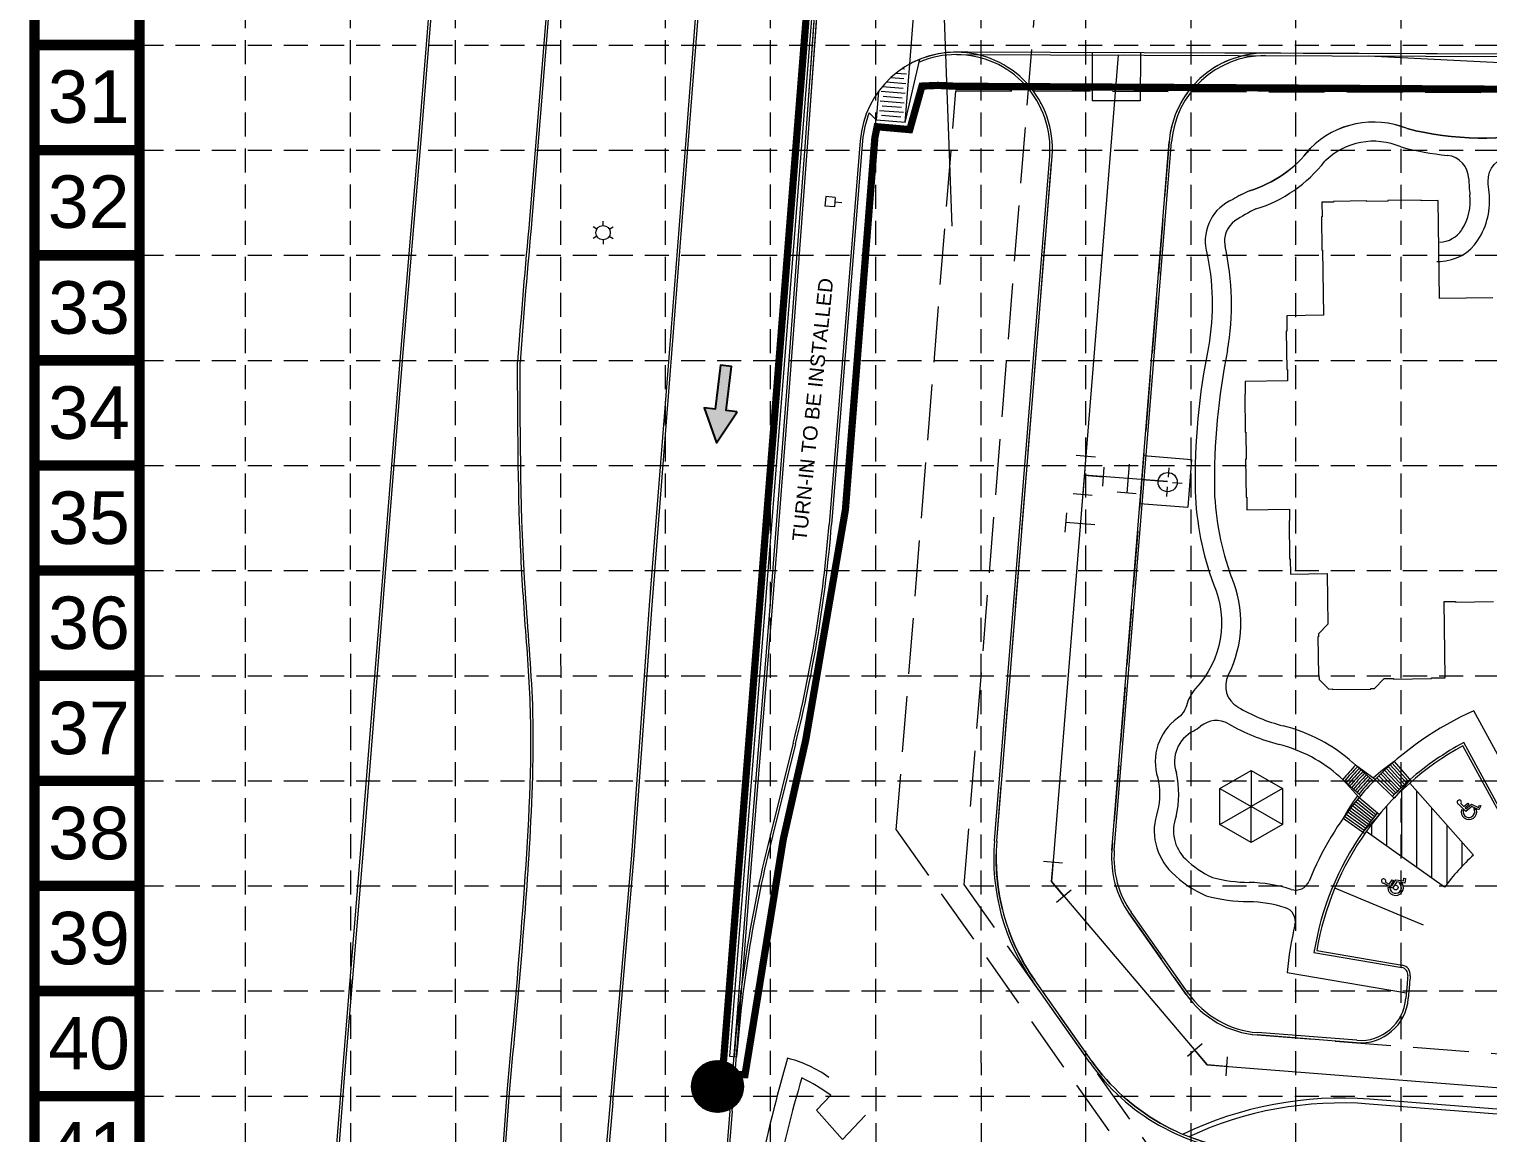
# Model space of a CAD drawing. Header units: feet. Extents: x 2476148 to 2477024, y 7088332 to 7089732.
# Drawn here: x 2476148.4 to 2476451.5, y 7088828 to 7089057.3 of the extents above; entities that cross this region are included whole.
import ezdxf
from ezdxf.enums import TextEntityAlignment as Align

# ---------------------------------------------------------------- set-up
doc = ezdxf.new("R2010")
doc.units = ezdxf.units.FT
doc.header["$MEASUREMENT"] = 0
doc.linetypes.add('DGN Style 3', pattern=[16.243321, 11.602372, -4.640949])
doc.linetypes.add('HIDDEN', pattern=[0.375, 0.25, -0.125])
for name, color, linetype in [('ARROWS', 252, 'Continuous'), ('BASE', 7, 'Continuous'), ('GRID', 254, 'HIDDEN'), ('LIMITS OF DISTURBANCE', 1, 'HIDDEN')]:
    doc.layers.add(name, color=color, linetype=linetype)
for name, color, linetype, lineweight in [('Level 15', 7, 'Continuous', 0), ('Level 19', 7, 'Continuous', 0), ('Level 25', 7, 'Continuous', 0), ('Level 35', 7, 'Continuous', 0), ('Level 38', 7, 'Continuous', 0), ('Level 4', 7, 'Continuous', 0), ('Level 41', 7, 'Continuous', 0), ('Level 42', 7, 'Continuous', 0), ('Level 55', 7, 'Continuous', 0), ('PC', 7, 'Continuous', 0)]:
    doc.layers.add(name, color=color, linetype=linetype, lineweight=lineweight)
doc.styles.get("Standard").update_dxf_attribs({"font": 'ARIAL.TTF'})

# ---------------------------------------------------------------- blocks, each defined once
blk = doc.blocks.new('*U31')
at = {"color": 0, "linetype": 'ByBlock', "lineweight": -2}
for p, q in [((-0.1524, 0.2286), (0.1524, 0.2286)), ((0, -0.2286), (0, 0.2286))]:
    blk.add_line(p, q, dxfattribs=at)
blk = doc.blocks.new('*U32')
at = {"color": 0, "linetype": 'ByBlock', "lineweight": -2}
for p, q in [((0.1524, 0.3048), (-0.1524, 0.3048)), ((0, 0), (0, 0.3048)), ((-0.3048, -0.1524), (-0.3048, 0.1524)), ((-0.3048, 0), (0.3048, 0)), ((0.3048, -0.1524), (0.3048, 0.1524))]:
    blk.add_line(p, q, dxfattribs=at)
blk = doc.blocks.new('*U33')
at = {"color": 0, "linetype": 'ByBlock', "lineweight": -2}
for p, q in [((-0.216, -0.216), (0, 0)), ((0, 0), (0.305, 0)), ((0.305, -0.152), (0.305, 0.152)), ((-0.108, -0.323), (-0.323, -0.108))]:
    blk.add_line(p, q, dxfattribs=at)
blk = doc.blocks.new('lumin')
at = {"color": 0, "linetype": 'ByBlock', "lineweight": -2}
for p, q in [((-0.099, 0.057), (-0.158, 0.091)), ((0, 0.114), (0, 0.183)), ((0.099, 0.057), (0.158, 0.091)), ((-0.099, -0.057), (-0.158, -0.091)), ((0, -0.114), (0, -0.183)), ((0.099, -0.057), (0.158, -0.091))]:
    blk.add_line(p, q, dxfattribs=at)
blk.add_circle((0, 0), 0.114, dxfattribs=at)
blk = doc.blocks.new('ARROW')
blk.add_lwpolyline([(-67, -25.4), (-59.3, -25.4), (-59.6, -56.1), (-51.9, -56.2), (-51.6, -25.5), (-44, -25.5), (-55.3, -2.4), (-67, -25.4)], close=True)
at = {"color": 254}
for points in [[(-44, -25.5), (-67, -25.4), (-55.3, -2.4), (-67, -25.4)], [(-59.6, -56.1), (-51.9, -56.2), (-59.3, -25.4), (-51.6, -25.5)]]:
    blk.add_solid(points, dxfattribs=at)

msp = doc.modelspace()

# ---------------------------------------------------------------- hatches: boundary and pattern name
at = {"layer": 'Level 4', "linetype": 'Continuous', "lineweight": 13}
h = msp.add_hatch(dxfattribs=at)
h.set_pattern_fill('ANSI31', color=3, style=0)
h.set_pattern_definition([(45, (-119.19935, 467.9818), (-0.0883883476483, 0.0883883476483), [])])
edge = h.paths.add_edge_path()
edge.add_arc((2476291.42, 7088837.59), 5.4, 0, 360)
at = {"layer": 'Level 55', "linetype": 'Continuous', "lineweight": 0}
h = msp.add_hatch(dxfattribs=at)
h.set_pattern_fill('ANSI31', color=253, style=0)
h.set_pattern_definition([(90.018799, (0, 0), (-3.1249998318, -0.0010253264), [])])
h.paths.add_polyline_path([(2476435.24, 7088900.62, 0.055453), (2476426.35, 7088890.77), (2476426.35, 7088890.48), (2476442.49, 7088878.97, -0.056429), (2476448.51, 7088885.66)], flags=16)

# ---------------------------------------------------------------- linework, layer by layer
at = {"layer": 'BASE', "const_width": 2.18}
for points in [[(2477023.06, 7088333.29), (2477023.06, 7089730.99), (2476149.5, 7089730.99), (2476149.5, 7088333.29)], [(2477001.22, 7088355.13), (2477001.22, 7089709.15), (2476171.34, 7089709.15), (2476171.34, 7088355.13)]]:
    msp.add_lwpolyline(points, close=True, dxfattribs=at)
for points in [[(2476171.34, 7089053.98), (2476149.5, 7089053.98)], [(2476171.34, 7089032.14), (2476149.5, 7089032.14)], [(2476171.34, 7089010.3), (2476149.5, 7089010.3)], [(2476171.34, 7088988.46), (2476149.5, 7088988.46)], [(2476171.34, 7088966.62), (2476149.5, 7088966.62)], [(2476171.34, 7088944.79), (2476149.5, 7088944.79)], [(2476171.34, 7088922.95), (2476149.5, 7088922.95)], [(2476171.34, 7088901.11), (2476149.5, 7088901.11)], [(2476171.34, 7088879.27), (2476149.5, 7088879.27)], [(2476171.34, 7088857.43), (2476149.5, 7088857.43)], [(2476171.34, 7088835.59), (2476149.5, 7088835.59)]]:
    msp.add_lwpolyline(points, dxfattribs=at)
at = {"layer": 'GRID', "color": 252, "linetype": 'HIDDEN', "lineweight": 0, "ltscale": 20}
for p, q in [((2476193.38, 7088442.49), (2476193.26, 7089708.33)), ((2476215.31, 7088442.49), (2476215.04, 7089708.32)), ((2476237.09, 7088442.49), (2476236.88, 7089708.26)), ((2476259.04, 7088442.48), (2476258.69, 7089708.23)), ((2476280.68, 7088442.48), (2476280.59, 7089708.4)), ((2476302.38, 7088442.48), (2476302.45, 7089708.35)), ((2476324.39, 7088442.47), (2476324.27, 7089708.27)), ((2476346.31, 7088442.47), (2476346.08, 7089708.29)), ((2476367.97, 7088442.47), (2476367.98, 7089708.28)), ((2476389.87, 7088442.46), (2476389.85, 7089708.27)), ((2476411.57, 7088442.46), (2476411.62, 7089708.27)), ((2476433.42, 7088442.45), (2476433.55, 7089708.24)), ((2476171.34, 7089053.98), (2477001.22, 7089053.98)), ((2476171.34, 7089032.14), (2477001.22, 7089032.14)), ((2476171.34, 7089010.3), (2477001.22, 7089010.3)), ((2476171.34, 7088988.46), (2477001.22, 7088988.46)), ((2476171.34, 7088966.62), (2477001.22, 7088966.62)), ((2476171.34, 7088944.79), (2477001.22, 7088944.79)), ((2476171.34, 7088922.95), (2477001.22, 7088922.95)), ((2476171.34, 7088901.11), (2477001.22, 7088901.11)), ((2476171.34, 7088879.27), (2477001.22, 7088879.27)), ((2476171.34, 7088857.43), (2477001.22, 7088857.43)), ((2476171.34, 7088835.59), (2477001.22, 7088835.59))]:
    msp.add_line(p, q, dxfattribs=at)
at = {"layer": 'Level 15', "color": 7, "linetype": 'Continuous', "lineweight": 0}
msp.add_line((2476338.46, 7089061.4), (2476340.08, 7089016.32), dxfattribs=at)
at = {"layer": 'Level 25', "color": 7, "linetype": 'DGN Style 3', "lineweight": 0}
for p, q in [((2476331.38, 7089050.04), (2476332.55, 7089064.52)), ((2476341.07, 7089052.5), (2476341.07, 7089052.5)), ((2476911.98, 7089050.61), (2476341.07, 7089052.5)), ((2476369.29, 7089052.41), (2476369.25, 7089042.41)), ((2476379.29, 7089052.38), (2476379.25, 7089042.38)), ((2476379.25, 7089042.38), (2476369.25, 7089042.41))]:
    msp.add_line(p, q, dxfattribs=at)
msp.add_arc((2476341, 7089032.5), 20, 89.8111, 118.7364, dxfattribs=at)
at = {"layer": 'Level 35', "color": 7, "linetype": 'Continuous', "lineweight": 0}
for p, q in [((2476309.63, 7089032.89), (2476313.08, 7089080.83)), ((2476309.63, 7089032.89), (2476313.08, 7089080.83)), ((2476310.13, 7089032.86), (2476313.57, 7089080.79)), ((2476310.13, 7089032.86), (2476313.57, 7089080.79)), ((2476221.8, 7088942.6), (2476225.57, 7088989.28)), ((2476222.3, 7088942.56), (2476226.07, 7088989.24)), ((2476217.56, 7088889.3), (2476221.8, 7088942.6)), ((2476218.06, 7088889.26), (2476222.3, 7088942.56)), ((2476213.35, 7088838.49), (2476217.56, 7088889.3)), ((2476213.85, 7088838.45), (2476218.06, 7088889.26)), ((2476210.7, 7088804.62), (2476213.35, 7088838.49)), ((2476211.19, 7088804.56), (2476213.85, 7088838.45)), ((2476247.08, 7088820.95), (2476248.2, 7088836.26)), ((2476311.99, 7088832.64), (2476314.95, 7088835.75)), ((2476317.41, 7088826.55), (2476311.99, 7088832.64)), ((2476294, 7088832.51), (2476291.3, 7088800.47)), ((2476294.5, 7088832.47), (2476291.8, 7088800.43)), ((2476322.14, 7088831.6), (2476317.41, 7088826.55))]:
    msp.add_line(p, q, dxfattribs=at)
at = {"layer": 'Level 35', "color": 7, "linetype": 'Continuous', "lineweight": 0, "flags": 128}
for points in [[(2476281.11, 7088985.52), (2476284.88, 7089034.28), (2476288.68, 7089082.83), (2476292.53, 7089129.42), (2476296.46, 7089177.98), (2476300.2, 7089226.14), (2476304.38, 7089275.49), (2476308.38, 7089325.51), (2476312.36, 7089374.67, 0.004888), (2476319.5, 7089473.68)], [(2476281.11, 7088985.52), (2476284.88, 7089034.28), (2476288.68, 7089082.83), (2476292.53, 7089129.42), (2476296.46, 7089177.98), (2476300.2, 7089226.14), (2476304.38, 7089275.49), (2476308.38, 7089325.51), (2476312.36, 7089374.67, 0.004888), (2476319.5, 7089473.68)], [(2476281.61, 7088985.48), (2476285.37, 7089034.24), (2476289.18, 7089082.79), (2476293.03, 7089129.38), (2476296.95, 7089177.94), (2476300.7, 7089226.1), (2476304.88, 7089275.45), (2476308.88, 7089325.47), (2476312.86, 7089374.63, 0.004888), (2476320, 7089473.65)], [(2476281.61, 7088985.48), (2476285.37, 7089034.24), (2476289.18, 7089082.79), (2476293.03, 7089129.38), (2476296.95, 7089177.94), (2476300.7, 7089226.1), (2476304.88, 7089275.45), (2476308.88, 7089325.47), (2476312.86, 7089374.63, 0.004888), (2476320, 7089473.65)], [(2476305.98, 7088983.77), (2476309.63, 7089032.89), (2476313.08, 7089080.83), (2476316.93, 7089128.34), (2476320.75, 7089175.87), (2476324.63, 7089223.86), (2476328.62, 7089273.29), (2476332.63, 7089323.27), (2476336.71, 7089372.81, 0.004975), (2476343.85, 7089472.68)], [(2476305.98, 7088983.77), (2476309.63, 7089032.89), (2476313.08, 7089080.83), (2476316.93, 7089128.34), (2476320.75, 7089175.87), (2476324.63, 7089223.86), (2476328.62, 7089273.29), (2476332.63, 7089323.27), (2476336.71, 7089372.81, 0.004975), (2476343.85, 7089472.68)], [(2476306.48, 7088983.73), (2476310.13, 7089032.86), (2476313.57, 7089080.79), (2476317.42, 7089128.3), (2476321.25, 7089175.83), (2476325.12, 7089223.81), (2476329.12, 7089273.25), (2476333.13, 7089323.23), (2476337.21, 7089372.77, 0.004975), (2476344.35, 7089472.65)], [(2476306.48, 7088983.73), (2476310.13, 7089032.86), (2476313.57, 7089080.79), (2476317.42, 7089128.3), (2476321.25, 7089175.83), (2476325.12, 7089223.81), (2476329.12, 7089273.25), (2476333.13, 7089323.23), (2476337.21, 7089372.77, 0.004975), (2476344.35, 7089472.65)], [(2476281.11, 7088985.52), (2476284.88, 7089034.28), (2476288.68, 7089082.83), (2476292.53, 7089129.42), (2476296.46, 7089177.98), (2476300.2, 7089226.14), (2476304.38, 7089275.49), (2476308.38, 7089325.51), (2476312.36, 7089374.67, 0.002489), (2476316.23, 7089425.06, 0.002489)], [(2476281.61, 7088985.48), (2476285.37, 7089034.24), (2476289.18, 7089082.79), (2476293.03, 7089129.38), (2476296.95, 7089177.94), (2476300.7, 7089226.1), (2476304.88, 7089275.45), (2476308.88, 7089325.47), (2476312.86, 7089374.63, 0.00249), (2476316.74, 7089425.06, 0.00249)], [(2476305.98, 7088983.77), (2476309.63, 7089032.89), (2476313.08, 7089080.83), (2476316.93, 7089128.34), (2476320.75, 7089175.87), (2476324.63, 7089223.86), (2476328.62, 7089273.29), (2476332.63, 7089323.27), (2476336.71, 7089372.81, 0.002604), (2476340.69, 7089425.06, 0.002604)], [(2476306.48, 7088983.73), (2476310.13, 7089032.86), (2476313.57, 7089080.79), (2476317.42, 7089128.3), (2476321.25, 7089175.83), (2476325.12, 7089223.81), (2476329.12, 7089273.25), (2476333.13, 7089323.23), (2476337.21, 7089372.77, 0.002606), (2476341.19, 7089425.06, 0.002606)], [(2476265.39, 7089177.52), (2476252.38, 7089017.77, 0.005188), (2476249.89, 7088988.16)], [(2476265.88, 7089177.48), (2476252.87, 7089017.72, 0.005188), (2476250.39, 7088988.12)], [(2476269.66, 7088834.22, -0.011064), (2476267.17, 7088809.44, -0.060681), (2476264.13, 7088795.94), (2476260.69, 7088789.88, -0.551164), (2476249.6, 7088790.12), (2476247.65, 7088796.16, -0.06511), (2476246.58, 7088820.99), (2476247.7, 7088836.3)], [(2476247.08, 7088820.95, 0.065018), (2476248.13, 7088796.28), (2476250.05, 7088790.33, 0.547266), (2476260.26, 7088790.14), (2476263.67, 7088796.15, 0.060513), (2476266.68, 7088809.5, 0.011067), (2476269.16, 7088834.26)]]:
    msp.add_lwpolyline(points, format="xyb", dxfattribs=at)
for points in [[(2476305.98, 7088983.77), (2476309.63, 7089032.89), (2476313.08, 7089080.83), (2476316.93, 7089128.34), (2476320.75, 7089175.87), (2476324.63, 7089223.86), (2476328.62, 7089273.29), (2476332.63, 7089323.27), (2476336.71, 7089372.81)], [(2476305.98, 7088983.77), (2476309.63, 7089032.89), (2476313.08, 7089080.83), (2476316.93, 7089128.34), (2476320.75, 7089175.87), (2476324.63, 7089223.86), (2476328.62, 7089273.29), (2476332.63, 7089323.27), (2476336.71, 7089372.81)], [(2476305.98, 7088983.77), (2476309.63, 7089032.89), (2476313.08, 7089080.83), (2476316.93, 7089128.34), (2476320.75, 7089175.87), (2476324.63, 7089223.86), (2476328.62, 7089273.29), (2476332.63, 7089323.27), (2476336.71, 7089372.81)], [(2476306.48, 7088983.73), (2476310.13, 7089032.86), (2476313.57, 7089080.79), (2476317.42, 7089128.3), (2476321.25, 7089175.83), (2476325.12, 7089223.81), (2476329.12, 7089273.25), (2476333.13, 7089323.23), (2476337.21, 7089372.77)], [(2476306.48, 7088983.73), (2476310.13, 7089032.86), (2476313.57, 7089080.79), (2476317.42, 7089128.3), (2476321.25, 7089175.83), (2476325.12, 7089223.81), (2476329.12, 7089273.25), (2476333.13, 7089323.23), (2476337.21, 7089372.77)], [(2476306.48, 7088983.73), (2476310.13, 7089032.86), (2476313.57, 7089080.79), (2476317.42, 7089128.3), (2476321.25, 7089175.83), (2476325.12, 7089223.81), (2476329.12, 7089273.25), (2476333.13, 7089323.23), (2476337.21, 7089372.77)], [(2476225.57, 7088989.28), (2476229.34, 7089034.33), (2476240.96, 7089177.7)], [(2476226.07, 7088989.24), (2476229.83, 7089034.28), (2476241.46, 7089177.66)], [(2476265.39, 7089177.52), (2476252.38, 7089017.77)], [(2476269.16, 7088834.26), (2476273.61, 7088885.65), (2476277.32, 7088937.63), (2476281.11, 7088985.52)], [(2476269.66, 7088834.21), (2476274.11, 7088885.61), (2476277.82, 7088937.59), (2476281.61, 7088985.48)], [(2476294, 7088832.51), (2476298.01, 7088883.86), (2476302.23, 7088935.54), (2476305.98, 7088983.77)], [(2476294.5, 7088832.47), (2476298.51, 7088883.82), (2476302.73, 7088935.5), (2476306.48, 7088983.73)]]:
    msp.add_lwpolyline(points, dxfattribs=at)
at = {"layer": 'Level 35', "color": 7, "linetype": 'Continuous', "lineweight": 0}
for centre, radius, start, end in [((2476584.78, 7088762.06), 290.44, 163.7263, 173.5131), ((2476300.06, 7088819.42), 24.74, 54.1521, 76.1604), ((2476529.58, 7088773.08), 230.38, 163.2689, 174.5715), ((2476289.96, 7088801.48), 42.41, 53.9047, 63.4042)]:
    msp.add_arc(centre, radius, start, end, dxfattribs=at)
msp.add_open_spline([(2476247.7, 7088836.31), (2476248.87, 7088848.92), (2476250.04, 7088861.54), (2476251.92, 7088886.81), (2476252.78, 7088899.49), (2476252.56, 7088918.45), (2476252.14, 7088924.76), (2476251.2, 7088937.4), (2476250.76, 7088943.74), (2476249.96, 7088962.75), (2476249.92, 7088975.44), (2476249.89, 7088988.12)], degree=3, knots=[0, 0, 0, 0, 0.25, 0.25, 0.5, 0.5, 0.625, 0.625, 0.75, 0.75, 1, 1, 1, 1], dxfattribs=at)
msp.add_spline([(2476248.2, 7088836.26), (2476252.36, 7088887.22), (2476253.02, 7088916.9), (2476251.51, 7088940.21), (2476250.39, 7088988.12)], degree=3, dxfattribs=at)
at = {"layer": 'Level 38', "color": 7, "linetype": 'Continuous', "lineweight": 0}
for p, q in [((2476335, 7089364.26), (2476293.89, 7088843.89)), ((2476330.41, 7089037.92), (2476333.47, 7089051.03)), ((2476911.98, 7089050.61), (2476341.07, 7089052.5)), ((2476341.07, 7089052), (2476912.78, 7089050.11)), ((2476330.71, 7089047.92), (2476328.48, 7089048.1)), ((2476330.29, 7089048.96), (2476329.7, 7089049.01)), ((2476330.41, 7089037.92), (2476331.38, 7089050.04)), ((2476329.97, 7089044.97), (2476325.65, 7089045.32)), ((2476330.55, 7089045.93), (2476326.48, 7089046.26)), ((2476330.13, 7089046.97), (2476327.42, 7089047.19)), ((2476324.43, 7089038.4), (2476324.91, 7089044.38)), ((2476330.23, 7089041.94), (2476325.25, 7089042.35)), ((2476330.39, 7089043.94), (2476325.41, 7089044.34)), ((2476329.81, 7089042.98), (2476325.82, 7089043.3)), ((2476324.43, 7089038.4), (2476322.95, 7089039.89)), ((2476330.07, 7089039.95), (2476325.08, 7089040.35)), ((2476329.49, 7089038.99), (2476325.5, 7089039.32)), ((2476329.65, 7089040.99), (2476325.66, 7089041.31)), ((2476330.41, 7089037.92), (2476324.43, 7089038.4)), ((2476321.07, 7089034.11), (2476314.62, 7088954.37)), ((2476321.56, 7089034.07), (2476315.12, 7088954.33)), ((2476307.16, 7088908.94), (2476302.41, 7088889.97)), ((2476307.64, 7088908.82), (2476302.89, 7088889.85)), ((2476293.89, 7088843.89), (2476295.38, 7088843.78))]:
    msp.add_line(p, q, dxfattribs=at)
for centre, radius, start, end in [((2476341, 7089032.5), 20, 89.8103, 175.382), ((2476341, 7089032.5), 19.5, 89.8094, 113.1598), ((2476341, 7089032.5), 19.5, 157.7596, 175.382), ((2476035.53, 7088976.92), 280, 345.9488, 355.382), ((2476035.53, 7088976.92), 280.5, 345.9488, 355.382), ((2476574.03, 7088821.99), 280, 165.9488, 175.5294), ((2476574.03, 7088821.99), 279.5, 165.9488, 175.5294)]:
    msp.add_arc(centre, radius, start, end, dxfattribs=at)
at = {"layer": 'Level 4', "color": 3, "linetype": 'Continuous', "lineweight": 13}
msp.add_circle((2476291.42, 7088837.59), 5.4, dxfattribs=at)
at = {"layer": 'Level 42', "color": 7, "linetype": 'Continuous', "lineweight": 0}
for p, q in [((2476313.91, 7089022.51), (2476313.73, 7089020.52)), ((2476315.72, 7089020.34), (2476313.73, 7089020.52)), ((2476315.9, 7089022.34), (2476313.91, 7089022.51)), ((2476315.9, 7089022.34), (2476315.72, 7089020.34)), ((2476317.27, 7089021.21), (2476315.81, 7089021.34))]:
    msp.add_line(p, q, dxfattribs=at)
at = {"layer": 'Level 55', "color": 253, "linetype": 'DGN Style 3', "lineweight": 0}
for p, q in [((2476340.97, 7089044.5), (2476929.01, 7089042.56)), ((2476395.8, 7088804.27), (2476342.69, 7088879.56))]:
    msp.add_line(p, q, dxfattribs=at)
at = {"layer": 'Level 55', "color": 253, "linetype": 'Continuous', "lineweight": 0}
for p, q in [((2476373.36, 7088886.64), (2476385.26, 7089033.9)), ((2476373.86, 7088886.59), (2476385.76, 7089033.86)), ((2476348.94, 7088888.61), (2476360.44, 7089030.93)), ((2476349.44, 7088888.57), (2476360.94, 7089030.89)), ((2476419.41, 7089021.37), (2476416.98, 7089021.33)), ((2476416.98, 7089021.33), (2476417.02, 7089018.29)), ((2476426.33, 7089021.59), (2476419.41, 7089021.49)), ((2476419.41, 7089021.49), (2476419.41, 7089021.37)), ((2476426.33, 7089021.47), (2476426.33, 7089021.59)), ((2476430.72, 7089021.53), (2476426.33, 7089021.47)), ((2476437.64, 7089021.76), (2476430.72, 7089021.66)), ((2476430.72, 7089021.66), (2476430.72, 7089021.53)), ((2476437.64, 7089021.63), (2476437.64, 7089021.76)), ((2476441.17, 7089021.68), (2476437.64, 7089021.63)), ((2476417.02, 7089018.29), (2476416.89, 7089018.29)), ((2476385.2, 7088966.16), (2476385.04, 7088964.17)), ((2476384.9, 7088963.27), (2476367.62, 7088964.61)), ((2476385.95, 7088963.09), (2476387.95, 7088962.93)), ((2476384.87, 7088962.18), (2476384.71, 7088960.18)), ((2476454.94, 7088892.55), (2476446.28, 7088908.39)), ((2476427.71, 7088901), (2476423.46, 7088904.83)), ((2476428.05, 7088901.37), (2476424, 7088904.35)), ((2476429.22, 7088902.52), (2476432.72, 7088898.95)), ((2476429.61, 7088902.9), (2476433.08, 7088899.3)), ((2476430, 7088903.28), (2476433.44, 7088899.65)), ((2476430.4, 7088903.65), (2476433.81, 7088900)), ((2476430.8, 7088904.02), (2476434.18, 7088900.34)), ((2476431.21, 7088904.39), (2476434.55, 7088900.68)), ((2476431.61, 7088904.76), (2476434.93, 7088901.01)), ((2476432.02, 7088905.12), (2476435.64, 7088900.97)), ((2476425.04, 7088898.03), (2476420.71, 7088901.92)), ((2476424.71, 7088897.66), (2476421.32, 7088901.37)), ((2476428.06, 7088901.36), (2476432.01, 7088897.53)), ((2476428.44, 7088901.75), (2476432, 7088898.24)), ((2476428.83, 7088902.14), (2476432.36, 7088898.6)), ((2476435.31, 7088901.35), (2476432.01, 7088897.53)), ((2476448.51, 7088885.66), (2476435.24, 7088900.62)), ((2476423.69, 7088896.37), (2476427.61, 7088893.27)), ((2476424.03, 7088896.8), (2476427.92, 7088893.67)), ((2476424.37, 7088897.22), (2476428.24, 7088894.06)), ((2476424.72, 7088897.64), (2476428.95, 7088894.13)), ((2476421.4, 7088893.31), (2476425.91, 7088890.15)), ((2476421.72, 7088893.76), (2476425.79, 7088890.85)), ((2476422.04, 7088894.2), (2476426.09, 7088891.26)), ((2476422.36, 7088894.64), (2476426.38, 7088891.67)), ((2476422.69, 7088895.08), (2476426.68, 7088892.07)), ((2476423.02, 7088895.51), (2476426.99, 7088892.48)), ((2476423.35, 7088895.94), (2476427.3, 7088892.87)), ((2476428.95, 7088894.13), (2476425.5, 7088890.44)), ((2476445.96, 7088895.13), (2476446.36, 7088895.03)), ((2476448.55, 7088895.36), (2476449.12, 7088895.1)), ((2476442.49, 7088878.97), (2476426.21, 7088890.58)), ((2476438.13, 7088871.1), (2476419.66, 7088878.78)), ((2476430.66, 7088878.9), (2476431.08, 7088878.91)), ((2476433.08, 7088879.85), (2476433.7, 7088879.76)), ((2476388.8, 7088856.71), (2476376.95, 7088873.5)), ((2476389.21, 7088856.99), (2476377.36, 7088873.78)), ((2476415.33, 7088865.4), (2476433.62, 7088862.29)), ((2476415.91, 7088865.81), (2476433.7, 7088862.78)), ((2476409.79, 7088861.28), (2476434.54, 7088857.06)), ((2476368.78, 7088842.58), (2476356.93, 7088859.37)), ((2476369.19, 7088842.87), (2476357.34, 7088859.66)), ((2476434.68, 7088858.9), (2476434.45, 7088855.91)), ((2476435.18, 7088858.86), (2476434.95, 7088855.87)), ((2476424.19, 7088846.68), (2476403.58, 7088848.3)), ((2476424.23, 7088847.18), (2476403.62, 7088848.79))]:
    msp.add_line(p, q, dxfattribs=at)
at = {"layer": 'Level 55', "color": 253, "linetype": 'DGN Style 3', "lineweight": 0, "flags": 128}
for points in [[(2476342.69, 7088879.56), (2476357.63, 7089064.44)], [(2476328.56, 7088890.92), (2476340.97, 7089044.5)], [(2476340.97, 7089044.5), (2476929.01, 7089042.56)], [(2476385.26, 7089033.9), (2476373.36, 7088886.64)], [(2476349.44, 7088888.57), (2476360.94, 7089030.89)], [(2476379.95, 7088968.67), (2476389.92, 7088967.9)], [(2476389.92, 7088967.9), (2476389.15, 7088957.93)], [(2476379.18, 7088958.7), (2476389.15, 7088957.93)], [(2476328.56, 7088890.92), (2476393.07, 7088799.47)], [(2476376.95, 7088873.5), (2476388.8, 7088856.71)], [(2476369.19, 7088842.87), (2476357.34, 7088859.66)], [(2476403.58, 7088848.3), (2476642.1, 7088829.61)]]:
    msp.add_lwpolyline(points, dxfattribs=at)
at = {"layer": 'Level 55', "color": 253, "linetype": 'Continuous', "lineweight": 0, "flags": 128}
for points in [[(2476374.67, 7089051.89), (2476360.8, 7088880.16)], [(2476452.53, 7089001.49), (2476441.46, 7089001.33), (2476441.17, 7089021.68), (2476437.64, 7089021.63), (2476437.64, 7089021.76), (2476430.72, 7089021.66), (2476430.72, 7089021.53), (2476426.33, 7089021.47), (2476426.33, 7089021.59), (2476419.41, 7089021.49), (2476419.41, 7089021.37), (2476416.98, 7089021.33), (2476417.02, 7089018.29), (2476416.89, 7089018.29), (2476416.99, 7089011.38), (2476417.12, 7089011.38), (2476417.31, 7088997.84), (2476409.68, 7088997.73), (2476409.72, 7088994.51), (2476409.6, 7088994.51), (2476409.71, 7088986.59), (2476409.84, 7088986.6), (2476409.87, 7088984.23), (2476401.04, 7088984.1), (2476401.08, 7088981.46), (2476400.95, 7088981.46), (2476401.07, 7088973.55), (2476401.19, 7088973.55), (2476401.27, 7088967.97), (2476401.15, 7088967.96), (2476401.26, 7088960.05), (2476401.39, 7088960.05), (2476401.42, 7088957.41), (2476410.26, 7088957.54), (2476410.29, 7088955.17), (2476410.16, 7088955.17), (2476410.28, 7088947.25), (2476410.4, 7088947.25), (2476410.45, 7088944.04), (2476418.08, 7088944.15), (2476418.23, 7088933.66), (2476416.26, 7088931.64), (2476416.27, 7088931), (2476416.15, 7088931), (2476416.26, 7088923.08), (2476416.39, 7088923.08), (2476416.4, 7088922.14), (2476418.43, 7088920.17), (2476419.22, 7088920.18), (2476419.22, 7088920.05), (2476427.14, 7088920.17), (2476427.13, 7088920.29), (2476427.93, 7088920.3), (2476429.9, 7088922.33), (2476431.85, 7088922.36), (2476431.85, 7088922.23), (2476439.77, 7088922.35), (2476439.77, 7088922.47), (2476442.59, 7088922.51), (2476442.37, 7088938.34), (2476444.73, 7088938.37), (2476444.73, 7088938.25), (2476452.65, 7088938.36)], [(2476379.58, 7088963.68), (2476384.9, 7088963.27)], [(2476402.32, 7088903.26), (2476408.81, 7088899.51), (2476408.81, 7088892.01), (2476402.32, 7088888.26), (2476395.82, 7088892.01), (2476395.82, 7088899.51), (2476402.32, 7088903.26)], [(2476402.32, 7088903.26), (2476402.32, 7088895.76)], [(2476395.82, 7088899.51), (2476402.32, 7088895.76)], [(2476408.81, 7088899.51), (2476402.32, 7088895.76)], [(2476445.83, 7088896.36), (2476446.45, 7088895.75), (2476447.3, 7088896.46), (2476447.55, 7088896.2), (2476446.74, 7088895.47), (2476446.93, 7088895.28), (2476448.05, 7088896.25), (2476449.5, 7088895.58), (2476449.75, 7088896.04), (2476450.04, 7088895.9), (2476449.63, 7088895.06), (2476448.12, 7088895.79), (2476446.89, 7088894.74), (2476445.35, 7088896.25)], [(2476395.82, 7088892.01), (2476402.32, 7088895.76)], [(2476408.81, 7088892.01), (2476402.32, 7088895.76)], [(2476402.32, 7088888.26), (2476402.32, 7088895.76)], [(2476360.8, 7088880.16), (2476393.18, 7088842.09)], [(2476430.19, 7088880.05), (2476430.96, 7088879.63), (2476431.57, 7088880.55), (2476431.89, 7088880.37), (2476431.31, 7088879.45), (2476431.55, 7088879.31), (2476432.35, 7088880.56), (2476433.93, 7088880.32), (2476434.05, 7088880.84), (2476434.37, 7088880.78), (2476434.2, 7088879.86), (2476432.55, 7088880.13), (2476431.67, 7088878.78), (2476429.76, 7088879.81)]]:
    msp.add_lwpolyline(points, dxfattribs=at)
for points in [[(2476554.04, 7089037.97, -0.01545), (2476550.79, 7089038.97, 0.161835), (2476523.82, 7089038.37, -0.140899), (2476499.4, 7089036.95, 0.143531), (2476464.22, 7089036.06, -0.114961), (2476434.71, 7089036.62, 0.304383), (2476414.58, 7089032.49, -0.158799), (2476401.92, 7089023.69, 0.039756), (2476398.52, 7089021.91)], [(2476440.85, 7089009.02), (2476441.58, 7089009.03, 0.242975), (2476449.42, 7089013.43, 0.177843), (2476451.72, 7089023.38, -0.019709), (2476451.53, 7089025.65, -0.403793), (2476456.13, 7089030.85, 0.033438), (2476465.26, 7089032.19, -0.144695), (2476498.44, 7089033.07, 0.141374), (2476525.15, 7089034.6, -0.08196), (2476537.57, 7089036.86, -0.357397), (2476542.54, 7089032.92, -0.149386), (2476542.05, 7089027, 0.075684), (2476540.56, 7089018.78), (2476540.57, 7089018.14)], [(2476398.52, 7089021.91, 0.362849), (2476392.97, 7089011.34, -0.09911), (2476393.43, 7088991.26, 0.05396), (2476390.67, 7088961.3, 0.080536), (2476394.47, 7088941.96, -0.302845), (2476390.7, 7088920.27, 0.097458), (2476388.84, 7088916.71, -0.165459), (2476386.98, 7088914.09, 0.323641), (2476382.89, 7088901.69, -0.107928), (2476382.87, 7088894.84, 0.293234), (2476385.83, 7088882.04, 0.093374), (2476392.93, 7088877.23, 0.065197), (2476401.85, 7088876)], [(2476489.84, 7088900.22), (2476478.61, 7088901.1, 0.114785), (2476458.22, 7088898.01), (2476448.58, 7088915.65, 0.096325), (2476428.06, 7088901.36)], [(2476697.03, 7088829.41, -0.02223), (2476696.19, 7088829.33, -0.031831), (2476642.14, 7088830.11), (2476551.08, 7088837.24, -0.414214), (2476542.35, 7088847.46), (2476542.58, 7088850.45, 0.414214), (2476505.37, 7088893.99), (2476478.22, 7088896.11, 0.133453), (2476457.35, 7088892.16, -0.400329), (2476455.38, 7088892.79), (2476446.48, 7088909.06, 0.056415), (2476435.31, 7088901.35)], [(2476424, 7088904.35, 0.014187), (2476421.32, 7088901.37)], [(2476424.37, 7088904.01, 0.014289), (2476421.69, 7088901.04)], [(2476424.74, 7088903.68, 0.014391), (2476422.06, 7088900.7)], [(2476425.11, 7088903.34, 0.014496), (2476422.44, 7088900.37)], [(2476425.48, 7088903.01, 0.014602), (2476422.81, 7088900.03)], [(2476425.85, 7088902.67, 0.014709), (2476423.18, 7088899.7)], [(2476426.23, 7088902.34, 0.014818), (2476423.55, 7088899.37)], [(2476432.02, 7088905.12, 0.032605), (2476427.66, 7088901.66)], [(2476426.6, 7088902.01, 0.014929), (2476423.92, 7088899.03)], [(2476426.97, 7088901.67, 0.015041), (2476424.3, 7088898.7)], [(2476427.34, 7088901.34, 0.015155), (2476424.67, 7088898.36)], [(2476428.06, 7088901.36, 0.019087), (2476424.72, 7088897.64)], [(2476435.31, 7088901.35, 0.020836), (2476431.65, 7088897.88)], [(2476428.56, 7088894.45, 0.020836), (2476425.5, 7088890.44)], [(2476393.18, 7088842.09), (2476641.56, 7088822.64, 0.079208), (2476777.3, 7088833.51), (2476867.84, 7088861.4)], [(2476843.27, 7088852.94, -0.122565), (2476810.96, 7088836.03), (2476778.74, 7088828.2, -0.079296), (2476641.13, 7088817.15), (2476426.8, 7088833.94, 0.129772), (2476389.38, 7088827.13)], [(2476553.01, 7088825.06), (2476426.87, 7088834.94, 0.132806), (2476388.14, 7088827.65)]]:
    msp.add_lwpolyline(points, format="xyb", dxfattribs=at)
at = {"layer": 'Level 55', "color": 253, "linetype": 'Continuous', "lineweight": 0}
for centre, radius in [((2476384.95, 7088963.17), 2), ((2476432.33, 7088878.92), 0.5)]:
    msp.add_circle(centre, radius, dxfattribs=at)
at = {"layer": 'Level 55', "color": 253, "linetype": 'DGN Style 3', "lineweight": 0}
for centre, start, end in [((2476341, 7089032.5), 355.382, 89.8103), ((2476341, 7089032.5), 355.382, 89.8103), ((2476405.19, 7089032.29), 89.8103, 175.382), ((2476405.19, 7089032.29), 89.8103, 175.382), ((2476393.3, 7088885.02), 175.382, 215.199), ((2476405.14, 7088868.23), 215.199, 265.5217)]:
    msp.add_arc(centre, 20, start, end, dxfattribs=at)
at = {"layer": 'Level 55', "color": 253, "linetype": 'Continuous', "lineweight": 0}
for centre, radius, start, end in [((2476341, 7089032.5), 20, 355.382, 89.8103), ((2476341, 7089032.5), 20, 355.382, 89.8103), ((2476341, 7089032.5), 19.5, 355.382, 89.8103), ((2476341, 7089032.5), 19.5, 355.382, 89.8103), ((2476405.19, 7089032.29), 20, 89.8103, 175.382), ((2476405.19, 7089032.29), 20, 89.8103, 175.382), ((2476405.19, 7089032.29), 19.5, 89.8103, 175.382), ((2476405.19, 7089032.29), 19.5, 89.8103, 175.382), ((2476427.72, 7089019.55), 18.44, 67.7332, 135.4507), ((2476450.66, 7089099.67), 65.04, 255.7984, 282.0304), ((2476427.72, 7089019.55), 14.44, 66.6993, 134.5228), ((2476427.72, 7089019.55), 14.44, 66.6993, 134.5228), ((2476450.66, 7089099.67), 69.04, 255.5465, 263.6793), ((2476450.66, 7089099.67), 69.04, 255.5465, 263.6793), ((2476394.74, 7089047.51), 24.88, 286.777, 322.8698), ((2476394.74, 7089047.51), 28.88, 287.2461, 322.3048), ((2476394.74, 7089047.51), 28.88, 287.2461, 322.3048), ((2476442.51, 7089026.08), 5, 1.2424, 83.6793), ((2476442.51, 7089026.08), 5, 1.2424, 83.6793), ((2476411.36, 7089001.48), 24.13, 113.0295, 122.1361), ((2476480.33, 7089026.9), 32.83, 181.2424, 187.0219), ((2476480.33, 7089026.9), 32.83, 181.2424, 187.0219), ((2476437.02, 7089021.54), 10.81, 326.853, 7.1754), ((2476437.02, 7089021.54), 10.81, 326.853, 7.1754), ((2476416.22, 7088992.07), 30.7, 114.8845, 124.2697), ((2476416.22, 7088992.07), 30.7, 114.8845, 124.2697), ((2476401.75, 7089013.31), 5, 124.2697, 192.6783), ((2476441.24, 7089018.82), 5.8, 272.348, 326.56), ((2476343.04, 7089000.15), 55.17, 349.9408, 12.6353), ((2476530.46, 7088963.56), 135.8, 168.554, 180.9147), ((2476452.19, 7088963.34), 57.56, 181.9365, 200.2058), ((2476376.32, 7088933.94), 23.85, 332.851, 23.5331), ((2476401.99, 7088920.78), 5, 152.851, 240.2249), ((2476417.55, 7088946.78), 35.31, 239.258, 255.9464), ((2476393.51, 7088905.06), 7.14, 116.6643, 198.9193), ((2476386.64, 7088918.56), 8, 297.2282, 310.1902), ((2476395.03, 7088908.62), 5, 59.2962, 130.1902), ((2476418.63, 7088949.86), 42.51, 240.3255, 255.6412), ((2476400.72, 7088879.55), 34, 48.0351, 75.9464), ((2476400.65, 7088879.61), 30, 48.0351, 75.6412), ((2476475.06, 7088855.74), 60, 118.6567, 170.3323), ((2476367.2, 7088898.33), 20.05, 346.6222, 12.7257), ((2476475.06, 7088855.74), 65.5, 140.222, 157.9959), ((2476459.43, 7088872.59), 43.3, 144.0431, 151.4143), ((2476445.52, 7088896.67), 0.451, 315.3443, 248.5269), ((2476394.32, 7088890.75), 8.17, 158.8631, 225.818), ((2476447.54, 7088894.7), 1.63, 164.5845, 14.348), ((2476447.54, 7088894.7), 1.21, 164.5845, 33.2752), ((2476475.06, 7088855.74), 60.5, 144.9967, 170.8058), ((2476393.3, 7088885.02), 44.5, 175.382, 215.199), ((2476393.3, 7088885.02), 44, 175.382, 215.199), ((2476393.3, 7088885.02), 20, 175.382, 215.199), ((2476393.3, 7088885.02), 19.5, 175.382, 215.199), ((2476402.14, 7088898.49), 19.17, 225.1842, 245.7422), ((2476475.06, 7088855.74), 40, 131.5756, 144.4945), ((2476402.1, 7088910.67), 30.68, 255.1992, 269.5829), ((2476401.37, 7088849.79), 30.2, 72.1566, 89.0381), ((2476411.55, 7088881.4), 3, 252.1566, 337.9959), ((2476429.8, 7088880.26), 0.451, 331.6112, 264.7938), ((2476432.3, 7088878.93), 1.63, 180.8514, 30.6149), ((2476432.3, 7088878.93), 1.21, 180.8514, 49.5421), ((2476401.37, 7088849.79), 26.2, 72.1457, 88.9992), ((2476408.49, 7088871.88), 3, 346.3677, 72.1457), ((2476475.06, 7088855.74), 65.5, 166.3677, 175.1491), ((2476433.36, 7088860.81), 1.5, 353.0617, 80.3323), ((2476433.36, 7088860.81), 2, 353.0617, 80.3323), ((2476475.06, 7088855.74), 40.5, 173.0617, 175.5217), ((2476475.06, 7088855.74), 40, 173.0617, 175.5217), ((2476405.14, 7088868.23), 19.5, 215.199, 265.5217), ((2476405.14, 7088868.23), 20, 215.199, 265.5217), ((2476424.98, 7088856.65), 10, 265.5217, 355.5217), ((2476424.98, 7088856.65), 9.5, 265.5217, 355.5217), ((2476405.14, 7088868.23), 44.5, 215.199, 265.5217), ((2476405.14, 7088868.23), 44, 215.199, 265.5217)]:
    msp.add_arc(centre, radius, start, end, dxfattribs=at)
at = {"layer": 'Level 55', "color": 253, "linetype": 'DGN Style 3', "lineweight": 0, "extrusion": (0, 0, -1)}
for centre, start, end in [((-2476393.3, 7088885.02), 324.801, 4.618), ((-2476405.14, 7088868.23), 274.4783, 324.801)]:
    msp.add_arc(centre, 44, start, end, dxfattribs=at)
at = {"layer": 'LIMITS OF DISTURBANCE', "lineweight": 13, "ltscale": 30, "const_width": 1.5}
msp.add_lwpolyline([(2476390.72, 7089350.09), (2476390.72, 7089350.09), (2476390.72, 7089350.09), (2476381.33, 7089345.15), (2476381.33, 7089345.15), (2476359, 7089345.44), (2476357.77, 7089349.88), (2476356.3, 7089350.91), (2476341.73, 7089352.22), (2476338.19, 7089364.98), (2476334.04, 7089365.33), (2476292.46, 7088840.18), (2476297.14, 7088840.04), (2476305.08, 7088888.91), (2476309.76, 7088909.6), (2476318, 7088957.44), (2476324.11, 7089034.66), (2476324.58, 7089037.01), (2476331.37, 7089036.41), (2476333.9, 7089045.46), (2476337.2, 7089045.6), (2476341.1, 7089045.42), (2476564.35, 7089044.22)], dxfattribs=at)
at = {"layer": 'PC', "color": 35, "linetype": 'Continuous', "lineweight": 0}
msp.add_line((2476426.61, 7089051.72), (2476490.69, 7089048.59), dxfattribs=at)

# ---------------------------------------------------------------- block references
at = {"layer": 'ARROWS', "linetype": 'Continuous', "lineweight": 13, "xscale": 0.2999999998587087, "yscale": 0.300000000022229, "zscale": 0.3, "rotation": 173.547436436533}
msp.add_blockref('ARROW', (2476274.68, 7088972.48), dxfattribs=at)
at = {"layer": 'Level 41', "color": 7, "linetype": 'Continuous', "lineweight": 0, "xscale": 13.12335958003169, "yscale": 13.12335957959294, "zscale": 13.12335958005249, "rotation": 0.01879899798949666}
msp.add_blockref('lumin', (2476267.64, 7089015), dxfattribs=at)
at = {"layer": 'Level 55', "color": 253, "linetype": 'Continuous', "lineweight": 0, "yscale": 13.12335957959294}
for name, p, xscale, zscale, rotation in [('*U32', (2476367.62, 7088964.61), 13.12335957995847, 13.12335958002817, 265.3832048675083), ('*U31', (2476376.68, 7088963.88), 13.12335957999595, 13.12335958002816, 175.3832048654818), ('*U31', (2476366.81, 7088954.53), 13.12335957995847, 13.12335958002817, 85.38320486750827), ('*U33', (2476360.8, 7088880.17), 13.12335958030445, 13.1233595799136, 85.31328042390524), ('*U33', (2476393.18, 7088842.09), 13.12335957997417, 13.12335957994508, 130.3132804225736)]:
    msp.add_blockref(name, p, dxfattribs=dict(at, xscale=xscale, zscale=zscale, rotation=rotation))

# ---------------------------------------------------------------- texts
at = {"layer": 'BASE'}
for s, p in [('31', (2476160.77, 7089043.27)), ('32', (2476160.77, 7089021.44)), ('33', (2476160.84, 7088999.45)), ('34', (2476160.84, 7088977.61)), ('35', (2476160.84, 7088955.77)), ('36', (2476160.84, 7088933.93)), ('37', (2476160.84, 7088912.09)), ('38', (2476160.84, 7088890.25)), ('39', (2476160.84, 7088868.42)), ('40', (2476160.84, 7088846.58)), ('41', (2476160.84, 7088824.74))]:
    msp.add_text(s, height=10.919, dxfattribs=at).set_placement(p, align=Align.MIDDLE_CENTER)
at = {"layer": 'Level 19', "color": 7, "linetype": 'Continuous', "lineweight": 13}
msp.add_text('TURN-IN TO BE INSTALLED', height=3, rotation=84.1528, dxfattribs=at).set_placement((2476309.9, 7088950.74))

doc.saveas('drawing.dxf')
